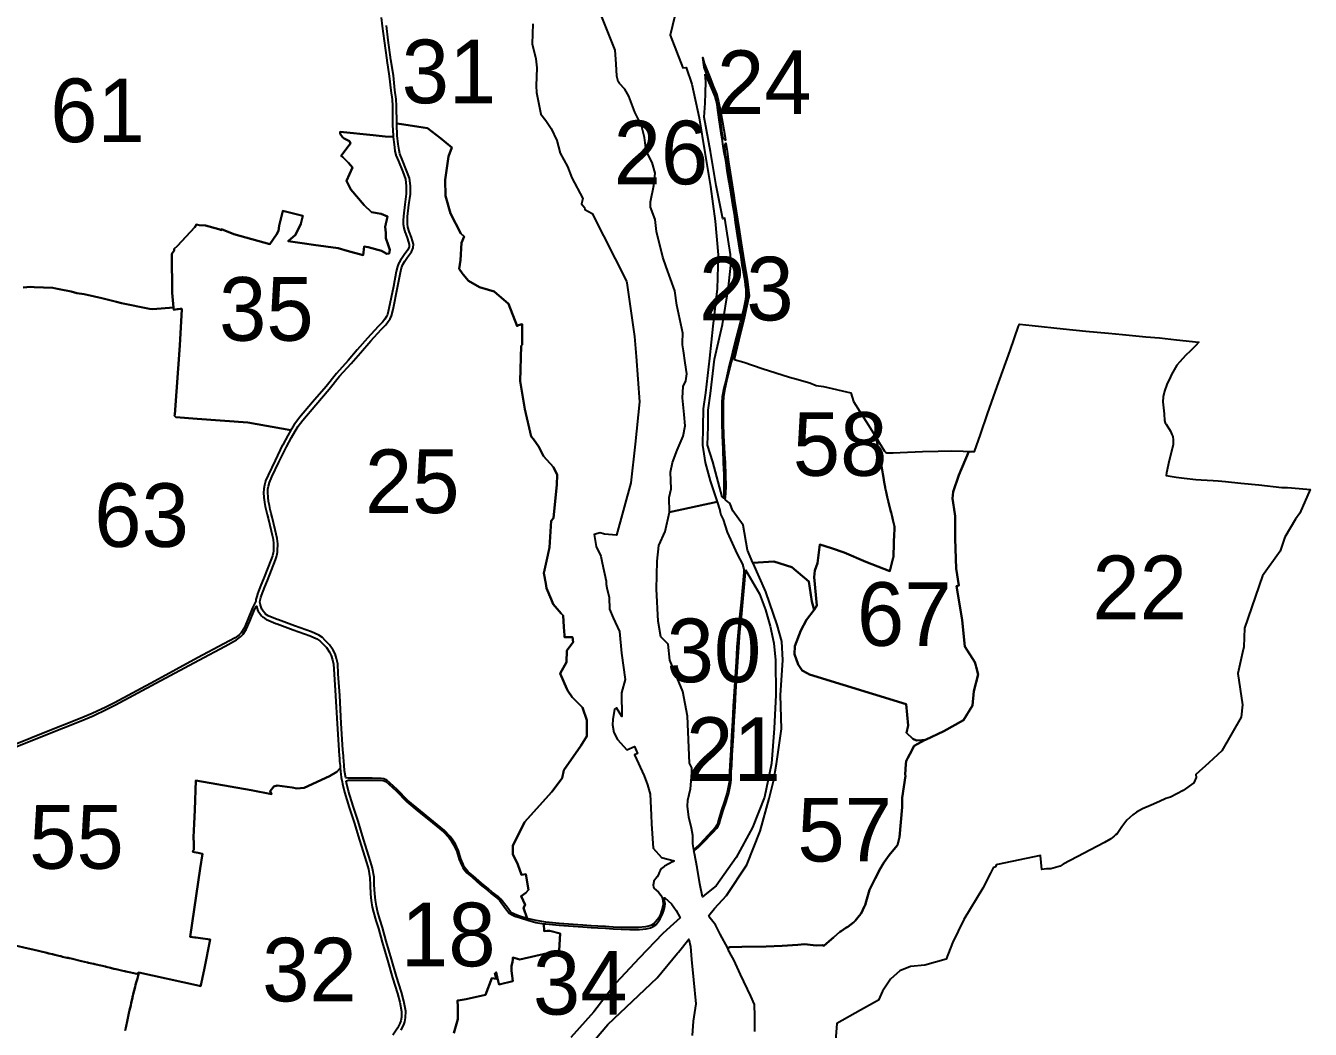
# Model space of a CAD drawing. Header units: millimetres. Extents: x 574087 to 581218, y 394959 to 403740.
# Drawn here: x 577524 to 581218, y 399092 to 401976 of the extents above; entities that cross this region are included whole.
import ezdxf
from ezdxf.enums import TextEntityAlignment as Align

# ---------------------------------------------------------------- set-up
doc = ezdxf.new("R2010")
doc.units = ezdxf.units.MM
doc.layers.add('SECTOR_CADASTRAL', color=7, linetype='Continuous')
doc.layers.add('SECTOR_CADASTRAL TEXT', color=7, linetype='Continuous')

msp = doc.modelspace()

# ---------------------------------------------------------------- linework, layer by layer
at = {"layer": 'SECTOR_CADASTRAL', "color": 174, "linetype": 'Continuous', "lineweight": 25}
for points in [[(578546.3, 401999.9), (578549.5, 401975.2), (578555.1, 401932.7), (578562.4, 401876.8), (578562.4, 401876.6), (578569.7, 401831), (578574.4, 401789.8), (578574.4, 401789.7), (578578, 401764.4), (578578.8, 401746), (578579.5, 401691.9), (578579.5, 401691.7), (578580.8, 401659.7), (578580.8, 401659.6), (578580.9, 401659.3), (578581.1, 401657.1), (578558.1, 401658), (578523.3, 401661.3), (578428.7, 401671.1), (578428.7, 401665.1), (578435, 401655.8), (578439.8, 401651.6), (578455.7, 401644), (578458, 401637.5), (578451, 401628.1), (578431.9, 401602.4), (578436.7, 401598.1), (578452.5, 401582.3), (578463.7, 401568.5), (578446.8, 401530), (578459, 401505.3), (578497.8, 401460.4), (578518.5, 401440.6), (578546.1, 401435.3), (578564.5, 401427.5), (578557.8, 401398.3), (578560, 401380.6), (578560, 401365.8), (578566.4, 401346.8), (578571.5, 401332.1), (578569.5, 401321.6), (578563.1, 401320.9), (578547.4, 401329.2), (578509.6, 401340), (578497.5, 401341.9), (578495, 401316.4), (578448.9, 401329.5), (578422.6, 401337), (578351.5, 401346.2), (578326.4, 401350.1), (578278.7, 401356.8), (578299.9, 401375.6), (578316, 401406.6), (578321.2, 401429.7), (578314, 401431.2), (578263.9, 401444.2), (578252.8, 401401.4), (578250.9, 401386.7), (578245.5, 401375.9), (578226.7, 401348.5), (578122.5, 401376.7), (578087.9, 401391.2), (578087, 401388.6), (578079.4, 401391.5), (578041.7, 401402), (578023.3, 401402.8), (578015.8, 401404.4), (578010.7, 401396.7), (577960.4, 401342.7), (577951.8, 401334.5), (577950.9, 401330.5), (577944.6, 401320.4), (577945.3, 401208.5), (577949.6, 401166.3), (577949.6, 401166.3), (577949.6, 401166.3), (577889.9, 401161.5), (577880.6, 401162.2), (577799.8, 401179.2), (577785.8, 401182.8), (577743, 401193.5), (577722.7, 401198), (577692.6, 401204.4), (577671.8, 401207.8), (577655.6, 401212.4), (577620.7, 401218.5), (577611.3, 401220.6), (577602.9, 401223.1), (577549, 401224.9), (577538.4, 401225.3), (577517.4, 401223.6)], [(579391, 402005), (579377.3, 401949.4), (579413.7, 401854.8), (579423.5, 401856.5), (579440.2, 401808), (579460.6, 401711), (579476.7, 401611.9), (579493.1, 401513.9), (579506.5, 401414.3), (579515.1, 401317.4), (579512.7, 401219.8), (579500.5, 401112.5), (579490.6, 401020.9), (579478.7, 400920.9), (579472.4, 400874.8), (579471, 400822.5), (579470.5, 400770.5), (579478.1, 400720.7), (579492.5, 400668.3), (579509.9, 400616.3), (579512.8, 400607.6), (579375.9, 400578.4), (579374.6, 400620), (579380.3, 400645), (579378.6, 400693.4), (579384, 400720.5), (579398.1, 400755.8), (579414.4, 400796.3), (579420.7, 400826.3), (579417.5, 400858.9), (579412.8, 400906.4), (579414.5, 400939.5), (579422.4, 400955.4), (579425, 400975.3), (579420.5, 401006.8), (579415.5, 401041.5), (579413.3, 401058.7), (579413.4, 401065.7), (579413.6, 401092.4), (579396.8, 401172.6), (579391.2, 401214.2), (579366.4, 401283.3), (579356.2, 401310.5), (579338.1, 401384.4), (579333.9, 401419.4), (579320.9, 401454.4), (579321.1, 401469.7), (579330.5, 401516.7), (579334, 401552.4), (579325.5, 401583.1), (579308.7, 401616.5), (579303.9, 401654.5), (579294.9, 401689.1), (579290, 401699.1), (579276.3, 401727.4), (579258.8, 401773.3), (579247.4, 401793.8), (579231.8, 401810.3), (579228.1, 401815.4), (579223.7, 401831.5), (579222, 401866.7), (579219.1, 401905.9), (579201.8, 401948.6), (579179.4, 402006.5)], [(578982.6, 401981.7), (578980.5, 401924), (578990.8, 401881.3), (578993.8, 401855.2), (578992.3, 401803.1), (578992.7, 401784.1), (578996.6, 401765.3), (579005.3, 401721.5), (579019.9, 401704), (579035.3, 401680.6), (579052, 401645.9), (579061.5, 401610.2), (579082.6, 401571.1), (579095, 401538.5), (579126.7, 401479.9), (579122.4, 401464.7), (579130.8, 401453.9), (579131.9, 401448.3), (579131.9, 401448.3), (579153.6, 401436.7), (579252, 401241.6), (579253.2, 401237.5), (579275.1, 401083.4), (579280.1, 401025.7), (579289.6, 400894.7), (579276.7, 400773.8), (579264.8, 400662.3), (579223.6, 400511.7), (579188.8, 400514.7), (579176.5, 400519.1), (579159.1, 400514.3), (579164.4, 400479.1), (579177.7, 400451.8), (579182.4, 400432.2), (579193.2, 400379.6), (579193.2, 400371.2), (579195.7, 400360.6), (579201.9, 400332.7), (579202.6, 400298.9), (579214, 400274.4), (579232.2, 400235.1), (579238, 400173.1), (579248.5, 400097), (579238, 400058.8), (579238.9, 399990.8), (579223.5, 400015.6), (579217, 400012.2), (579212.8, 399982), (579211.4, 399966.6), (579215.2, 399945.2), (579226.3, 399925.1), (579253.2, 399894.7), (579274.6, 399904.6), (579283.8, 399884.8), (579274.7, 399880.6), (579302.7, 399820.3), (579312.1, 399794.8), (579320, 399767.8), (579323, 399707.1), (579323.6, 399682.7), (579329, 399611.9), (579352.8, 399585.1), (579388.7, 399576.1), (579384.1, 399573.5), (579361.1, 399560.4), (579360.3, 399559.9), (579352.4, 399554.1), (579348.4, 399548.3), (579345.7, 399542), (579343.6, 399536.6), (579339.8, 399529.9), (579336.4, 399525.5), (579330.8, 399517.6), (579329.1, 399511.2), (579328.6, 399506.3), (579329.7, 399500.3), (579331.8, 399496.5), (579336.3, 399492.4), (579344.2, 399485.6), (579350.4, 399477.4), (579355.6, 399467.7), (579356.6, 399460.2), (579357, 399453.5), (579356.7, 399445.9), (579354, 399434.7), (579350.1, 399422.6), (579344.7, 399412.1), (579336.6, 399401.6), (579331.5, 399395.9), (579323.7, 399391), (579318.7, 399388.7), (579306.1, 399386.1), (579286.2, 399384.6), (579261.8, 399384.1), (579236.7, 399384.1), (579213.8, 399385.1), (579191.8, 399387), (579169.4, 399388.5), (579150.6, 399389.4), (579126.4, 399391.3), (579098.8, 399392.8), (579058.7, 399395.6), (579020.3, 399399.3), (578992.6, 399404), (578966.5, 399410.1), (578955.4, 399440.9), (578960.2, 399449.4), (578948.7, 399474.5), (578962.2, 399483.9), (578970.3, 399492.5), (578962.4, 399537.7), (578950.2, 399535.5), (578939.5, 399565), (578925.1, 399595.5), (578925.1, 399619.2), (578958.3, 399687.1), (579037.7, 399774.1), (579066.5, 399814), (579072.1, 399836.4), (579120.5, 399906.2), (579138.1, 399934.2), (579138, 399980.6), (579125.5, 400016.7), (579095.8, 400046.7), (579083.6, 400064.8), (579080.5, 400070.7), (579060.9, 400114.6), (579079.8, 400146.6), (579080.8, 400180), (579098.5, 400204.2), (579096.5, 400218.3), (579073.6, 400219.2), (579073.2, 400225.1), (579073.2, 400225.1), (579072.5, 400235.5), (579071.6, 400248.7), (579071.6, 400248.7), (579069.4, 400280.7), (579064.3, 400286.6), (579041.2, 400313.5), (579035.1, 400328.4), (579022.3, 400359.3), (579019.6, 400372.9), (579013.8, 400402.8), (579022.3, 400437.1), (579030.4, 400476.6), (579035.3, 400553.6), (579042.3, 400560.7), (579050.5, 400647.9), (579051.3, 400656.6), (579052.3, 400685.2), (579041.7, 400707.8), (579013.1, 400739.2), (579000.3, 400765.4), (578984.7, 400787.9), (578977.5, 400795.6), (578959.6, 400874.2), (578946.6, 400954.6), (578948.9, 401056.2), (578952.3, 401058.6), (578951.5, 401118.6), (578951.5, 401118.6), (578941.7, 401115.7), (578937.6, 401112.8), (578913.1, 401176.9), (578871.3, 401212), (578855.3, 401217.1), (578829.4, 401224.5), (578797.6, 401242.8), (578782.2, 401261.3), (578779.8, 401264.6), (578770.8, 401277), (578774.8, 401302.6), (578777.3, 401351.8), (578784.7, 401370.4), (578775.4, 401378.7), (578745.6, 401436.2), (578731.6, 401487.3), (578730.4, 401533), (578739.7, 401600), (578749.7, 401626.4), (578717.3, 401653.2), (578679.6, 401681.5), (578679.4, 401681.5), (578655, 401685.4), (578612.1, 401692.5), (578591.4, 401694.7), (578590.8, 401746.3), (578589.9, 401765.5), (578586.3, 401791.3), (578581.6, 401832.7), (578574.3, 401878.4), (578567, 401934.2), (578561.4, 401976.7)], [(577517.4, 401223.6), (577538.4, 401225.3), (577549, 401224.9), (577602.9, 401223.1), (577611.3, 401220.6), (577620.7, 401218.5), (577655.6, 401212.4), (577671.8, 401207.8), (577692.6, 401204.4), (577722.7, 401198), (577743, 401193.5), (577785.8, 401182.8), (577799.8, 401179.2), (577880.6, 401162.2), (577889.9, 401161.5), (577949.6, 401166.3), (577949.6, 401166.3), (577949.9, 401159.9), (577959.9, 401161.2), (577962.9, 401161.5), (577968.8, 401162.1), (577973, 401162.4), (577973.6, 401161.4), (577968.1, 401057.3), (577953, 400859), (577952.4, 400855.2), (577955.9, 400850.9), (578017.6, 400846.5), (578163.5, 400836.1), (578287, 400813.9), (578278.2, 400798.7), (578278.1, 400798.6), (578271.2, 400785.8), (578263.4, 400771.3), (578263.3, 400771.1), (578241.6, 400726.9), (578241.5, 400726.8), (578221.7, 400684.4), (578221.7, 400684.4), (578214.2, 400667.9), (578214.2, 400667.7), (578214, 400667.4), (578213.9, 400667.1), (578210.9, 400656), (578210.8, 400655.6), (578208.9, 400645.4), (578208.8, 400645.1), (578208.8, 400644.7), (578208.8, 400644.5), (578208.5, 400634.9), (578208.5, 400634.6), (578209.4, 400620.6), (578209.4, 400620.4), (578210.8, 400606.6), (578210.8, 400606.2), (578213.4, 400594.5), (578215.9, 400583.1), (578215.9, 400583), (578218.6, 400571.7), (578221.3, 400560.5), (578221.3, 400560.5), (578230, 400524.1), (578232.8, 400512.2), (578235.6, 400500.5), (578237.3, 400486.9), (578236.9, 400468.1), (578236.5, 400464.6), (578236, 400460.7), (578233.8, 400452.6), (578231.6, 400444.8), (578208.5, 400386.6), (578201, 400368.2), (578190.7, 400343), (578190.6, 400342.8), (578190.6, 400342.6), (578188.6, 400335.9), (578186.3, 400327), (578186.2, 400322.5), (578176.5, 400303.1), (578162.1, 400267.4), (578152.4, 400244.5), (578144.2, 400231.7), (578138.7, 400225.8), (578126.9, 400217), (578094.3, 400199.2), (578018.8, 400159.3), (577895.7, 400092.6), (577779.6, 400030.3), (577754.9, 400017.9), (577716, 399999), (577680.9, 399984.7), (577579.5, 399944.8), (577458.4, 399895.9)], [(579620.7, 399085.5), (579620.5, 399129.2), (579620.4, 399163.5), (579609.3, 399187), (579580, 399249), (579560.1, 399291.1), (579549.3, 399311.8), (579547.4, 399314.8), (579543.3, 399324.5), (579548.9, 399327.8), (579583.9, 399329.2), (579653.1, 399330.2), (579699.7, 399332), (579744.7, 399334.9), (579763.7, 399336.3), (579797.5, 399332.7), (579815.7, 399334), (579819.5, 399331.8), (579841.2, 399350.6), (579847.4, 399356), (579865.6, 399371.8), (579869.1, 399374.1), (579882.8, 399383.2), (579888.3, 399386.7), (579905.9, 399399.6), (579909.5, 399403.9), (579916.8, 399412.6), (579926.2, 399423.7), (579926.8, 399424.9), (579936.7, 399445.3), (579938.3, 399448.5), (579941.2, 399459.2), (579947, 399479), (579951.1, 399492.7), (579951.7, 399494.9), (579959, 399509.5), (579967, 399525.4), (579971.3, 399533.5), (579977.9, 399546.1), (579987.8, 399564.8), (579992.9, 399572.1), (580007, 399591.9), (580030.1, 399619.6), (580031.3, 399621.1), (580036.6, 399643.5), (580044.4, 399730.2), (580044.4, 399756.6), (580053.9, 399819.8), (580053.6, 399823.6), (580055, 399853.3), (580055.8, 399862.6), (580060.5, 399871.5), (580066.3, 399882.5), (580079, 399906.6), (580111, 399923.6), (580111.5, 399923.6), (580164.5, 399948.3), (580220.7, 399980.2), (580246.5, 400022.3), (580250.6, 400063.9), (580263, 400111.3), (580257.3, 400133.2), (580256.8, 400137.2), (580253.9, 400146.8), (580224.8, 400191.9), (580216.8, 400268.1), (580214.9, 400280), (580201.2, 400365.3), (580207.7, 400367.1), (580199.4, 400416.3), (580197.2, 400501.7), (580196.8, 400566.7), (580196.1, 400573), (580188.9, 400617.7), (580191.4, 400636.7), (580207.4, 400684.7), (580236, 400752.6), (580252.2, 400752.3), (580269.5, 400801.4), (580290, 400860.8), (580312.9, 400926), (580355.3, 401042.3), (580379.4, 401112.2), (580381.8, 401118.3), (580418.6, 401114.6), (580507.6, 401105.1), (580572.6, 401098.6), (580637.9, 401092.2), (580677.9, 401088.4), (580745, 401082.4), (580784.6, 401078.9), (580833.7, 401073.4), (580897.2, 401067), (580888, 401055.7), (580873.2, 401041.7), (580859.6, 401028.2), (580843.4, 401010.4), (580834.8, 401000.2), (580818.8, 400973.8), (580816.3, 400967.2), (580805.9, 400944.6), (580799.1, 400925.9), (580794.9, 400909.3), (580794.5, 400895), (580796.1, 400877.5), (580797.8, 400860.9), (580799.3, 400841.4), (580800.8, 400835.2), (580803.4, 400830.8), (580816.1, 400810.7), (580820.4, 400801.7), (580822.4, 400795.9), (580823.4, 400786), (580823.7, 400778.1), (580823.5, 400771.1), (580812.7, 400727), (580804.5, 400691.3), (580803.5, 400683.1), (580832, 400678.3), (580855.7, 400675.3), (580888.8, 400672.1), (580904.4, 400671.1), (580938.9, 400668.9), (580952.7, 400668.3), (580974.7, 400666.2), (581018.5, 400661.2), (581070.1, 400656.5), (581136.3, 400649.4), (581152.4, 400648.6), (581208, 400643.7), (581218.1, 400642.8), (581187.8, 400575.4), (581175.5, 400557.6), (581144.4, 400506), (581142.7, 400500.2), (581131.2, 400465.6), (581080.8, 400395), (581029.2, 400244.8), (581026.9, 400191.3), (581023.2, 400174.6), (581010.1, 400114.6), (581022.8, 400024), (581019.6, 399989), (580963.6, 399891.7), (580926.3, 399857.7), (580889, 399823.7), (580889.5, 399815.3), (580883, 399800.4), (580852.5, 399777.7), (580816, 399758.5), (580802.5, 399755.1), (580784.9, 399746.8), (580760.1, 399736.3), (580735.4, 399725.8), (580727, 399720.7), (580718.7, 399715.7), (580708.1, 399708.3), (580690.5, 399692.7), (580676.5, 399673.8), (580662.8, 399653.9), (580658.3, 399650.2), (580653.9, 399646.4), (580645, 399638.8), (580626.7, 399628.7), (580507.3, 399566.5), (580498.6, 399560.7), (580472.4, 399553.4), (580459.4, 399552.5), (580445.7, 399551), (580441.9, 399590.9), (580318.3, 399565.5), (580314.5, 399564.7), (580312.8, 399558.7), (580305.9, 399555.6), (580298.1, 399540.2), (580276.1, 399497), (580221.8, 399407.1), (580189.7, 399340.6), (580171, 399293.3), (580109.6, 399275.8), (580068.1, 399271.8), (580038, 399259.5), (580010.6, 399235.4), (579988.3, 399201.7), (579976.6, 399175.9), (579925.1, 399147.1), (579856.7, 399108.7), (579852.3, 399046.2)], [(577461, 399889.4), (577582.1, 399938.3), (577683.5, 399978.2), (577718.8, 399992.6), (577758, 400011.6), (577782.8, 400024.1), (577899, 400086.4), (578022.1, 400153.1), (578097.6, 400193), (578130.7, 400211.1), (578143.4, 400220.6), (578149.8, 400227.4), (578158.6, 400241.2), (578168.6, 400264.7), (578182.9, 400300.2), (578187.8, 400307.6), (578189.9, 400301.2), (578189.9, 400301.1), (578192.3, 400294.8), (578192.3, 400294.6), (578192.5, 400294.3), (578192.7, 400293.9), (578192.9, 400293.6), (578197.7, 400286.8), (578197.7, 400286.7), (578202.7, 400279.8), (578203, 400279.5), (578203.2, 400279.3), (578206.1, 400276.4), (578206.3, 400276.2), (578206.6, 400275.9), (578206.8, 400275.8), (578215.4, 400269.8), (578215.7, 400269.6), (578216.1, 400269.4), (578216.4, 400269.3), (578243.5, 400258.4), (578243.6, 400258.3), (578247.6, 400256.9), (578293.2, 400240.1), (578293.2, 400240), (578341.9, 400222.7), (578361.2, 400213.9), (578370, 400208), (578377.6, 400200.6), (578377.6, 400200.6), (578389.1, 400189.4), (578398.1, 400175.6), (578402.9, 400166.3), (578406.8, 400154.1), (578409.7, 400140.9), (578411.3, 400112.2), (578411.3, 400112.2), (578415.6, 400050.6), (578420, 399969.7), (578420, 399969.7), (578424.4, 399893.9), (578424.4, 399893.7), (578426.1, 399876.9), (578426.4, 399873.3), (578426.4, 399873.2), (578427.1, 399861.7), (578427.1, 399861.6), (578428.2, 399850.2), (578428.8, 399841.8), (578419.1, 399831.8), (578397.5, 399819.6), (578325.2, 399785.6), (578304.3, 399784.3), (578290.6, 399786.6), (578247.9, 399792.1), (578238.3, 399789.6), (578227.5, 399776.1), (578231, 399767.6), (578172.5, 399779.4), (578013.2, 399807.3), (578010.4, 399722.2), (578008.9, 399682.1), (578007.4, 399643.9), (578007.6, 399625.6), (578007.9, 399607.3), (578006, 399605.7), (578005.3, 399601.8), (578008.4, 399601.2), (578015, 399599.9), (578020.4, 399598.9), (578028.4, 399597.4), (578032.9, 399596.5), (578026.5, 399554.1), (577997.1, 399357.8), (578010.5, 399356), (578013.7, 399355.6), (578027.1, 399353.7), (578054.6, 399350), (578038.5, 399267.4), (578028.7, 399222.5), (578027.3, 399215.6), (578015.3, 399218.4), (578015.3, 399218.4), (577849.9, 399254.8), (577849.9, 399254.8), (577844, 399251.3), (577821.5, 399256.4), (577817.3, 399257.3), (577812.3, 399258.3), (577809.5, 399258.9), (577803.9, 399260.1), (577792.7, 399262.4), (577784.9, 399264.1), (577784, 399264.3), (577778.2, 399265.8), (577767.9, 399268.4), (577755.5, 399271.6), (577753.5, 399272.1), (577726.6, 399278.4), (577723.7, 399279.1), (577719.9, 399280), (577719.7, 399280), (577709.4, 399282.1), (577704.9, 399283), (577701.9, 399283.7), (577693.3, 399285.7), (577684.5, 399287.7), (577654.8, 399294.8), (577649.2, 399296.1), (577646.1, 399296.8), (577642.9, 399297.6), (577630.5, 399300.5), (577625.9, 399301.6), (577619.3, 399303.1), (577608, 399305.8), (577601.1, 399307.4), (577590.7, 399309.9), (577585.1, 399311.2), (577565.3, 399315.9), (577544.7, 399320.7), (577532, 399323.7), (577489.9, 399333.7)], [(577810.3, 399088.4), (577811.9, 399095.5), (577817.2, 399119.1), (577819.3, 399128.8), (577821.4, 399138.1), (577823.3, 399146.5), (577826.4, 399160.6), (577828, 399167.6), (577831.2, 399182.4), (577831.8, 399184.8), (577832.5, 399187.8), (577833.6, 399192.9), (577833.6, 399192.9), (577836.3, 399203.3), (577839.2, 399214.1), (577840.5, 399219.3), (577842.4, 399226.4), (577845.5, 399238.1), (577847.6, 399245.9), (577848.4, 399249.1), (577849.9, 399254.8), (577849.9, 399254.8), (578015.3, 399218.4), (578015.3, 399218.4), (578027.3, 399215.6), (578028.7, 399222.5), (578038.5, 399267.4), (578054.6, 399350), (578027.1, 399353.7), (578013.7, 399355.6), (578010.5, 399356), (577997.1, 399357.8), (578026.5, 399554.1), (578032.9, 399596.5), (578028.4, 399597.4), (578020.4, 399598.9), (578015, 399599.9), (578008.4, 399601.2), (578005.3, 399601.8), (578006, 399605.7), (578007.9, 399607.3), (578007.6, 399625.6), (578007.4, 399643.9), (578008.9, 399682.1), (578010.4, 399722.2), (578013.2, 399807.3), (578172.5, 399779.4), (578231, 399767.6), (578227.5, 399776.1), (578238.3, 399789.6), (578247.9, 399792.1), (578290.6, 399786.6), (578304.3, 399784.3), (578325.2, 399785.6), (578397.5, 399819.6), (578419.1, 399831.8), (578428.8, 399841.8), (578429.3, 399833.4), (578429.3, 399833.1), (578430.4, 399824.8), (578430.4, 399824.8), (578431.6, 399815.8), (578431.7, 399815.5), (578431.7, 399815.4), (578434.3, 399802.8), (578435.4, 399797.1), (578441, 399773.2), (578454.4, 399729.4), (578468.8, 399686.3), (578484.4, 399635), (578504, 399571), (578509.7, 399551.7), (578514.1, 399527.1), (578514.6, 399506.2), (578516, 399480.3), (578518.1, 399461.7), (578521, 399443.1), (578524.5, 399428.2), (578531.3, 399404.4), (578538.6, 399381.2), (578549.4, 399342), (578565, 399290), (578579.4, 399239.8), (578593.1, 399195), (578600.1, 399169.7), (578605.2, 399142.6), (578604.6, 399126.2), (578602.7, 399116.2), (578600.2, 399108.5), (578593.5, 399095.2), (578580.2, 399074.6)], [(578604, 399089.5), (578611.2, 399103.6), (578611.3, 399104), (578611.5, 399104.3), (578614.2, 399112.9), (578614.3, 399113.2), (578614.4, 399113.5), (578616.4, 399124.5), (578616.5, 399124.8), (578616.5, 399125.2), (578617.2, 399142.8), (578617.2, 399143), (578617.2, 399143.4), (578617.2, 399143.8), (578617.1, 399144.1), (578611.8, 399172.3), (578611.8, 399172.6), (578604.6, 399198.3), (578604.6, 399198.4), (578590.9, 399243.2), (578576.5, 399293.3), (578576.5, 399293.4), (578560.9, 399345.3), (578550.1, 399384.6), (578550.1, 399384.7), (578542.8, 399407.9), (578536.1, 399431.2), (578532.8, 399445.4), (578529.9, 399463.3), (578527.9, 399481.3), (578526.6, 399506.6), (578526.1, 399527.9), (578526.1, 399528.1), (578526.1, 399528.5), (578526, 399528.8), (578521.4, 399554.3), (578521.3, 399554.7), (578515.5, 399574.5), (578515.5, 399574.5), (578495.9, 399638.5), (578480.3, 399689.8), (578480.3, 399690), (578465.9, 399733.1), (578452.6, 399776.3), (578447.2, 399799.7), (578446, 399805.1), (578446, 399805.1), (578447.1, 399806.3), (578451.9, 399808.1), (578473.9, 399808.2), (578521, 399808.2), (578545.8, 399807.6), (578552.5, 399806.5), (578560, 399803.7), (578568.6, 399796.7), (578589.7, 399776.9), (578620.1, 399745.7), (578656.1, 399715.8), (578694, 399685.2), (578725.3, 399659.6), (578741.1, 399642.7), (578746.8, 399635.6), (578755.9, 399621.1), (578763.8, 399603.1), (578770.9, 399579.7), (578777.4, 399564.3), (578781.1, 399556.6), (578784, 399551.7), (578793, 399541.3), (578807.8, 399528.6), (578831.4, 399508.1), (578852.1, 399491.4), (578862.9, 399482.2), (578879.5, 399469.4), (578886.8, 399462.5), (578904.5, 399439.3), (578915, 399426), (578921.2, 399421.5), (578931.2, 399417), (578947.2, 399411.9), (578968.4, 399405.1), (578991.6, 399399), (579014.1, 399395.3), (579015.1, 399374.1), (579023.8, 399375.2), (579031.8, 399374.7), (579060.9, 399367.4), (579060, 399351.1), (579058.2, 399318), (578945.6, 399292.7), (578925.3, 399298), (578924.8, 399293.3), (578924.2, 399284.3), (578921.5, 399274.2), (578921.3, 399270.4), (578921.4, 399259.8), (578923.2, 399245.1), (578925, 399230.4), (578885.9, 399220.2), (578885.2, 399222.8), (578879.9, 399242.2), (578876.9, 399256.3), (578873.2, 399252), (578877.3, 399236.5), (578864.4, 399238.8), (578846.5, 399191.1), (578791, 399178.1), (578768.4, 399174.5), (578766.4, 399174.2), (578767.2, 399155.9), (578767.2, 399120.7), (578755.6, 399080.9)], [(578755.6, 399080.9), (578767.2, 399120.7), (578767.2, 399155.9), (578766.4, 399174.2), (578768.4, 399174.5), (578791, 399178.1), (578846.5, 399191.1), (578864.4, 399238.8), (578877.3, 399236.5), (578873.2, 399252), (578876.9, 399256.3), (578879.9, 399242.2), (578885.2, 399222.8), (578885.9, 399220.2), (578925, 399230.4), (578923.2, 399245.1), (578921.4, 399259.8), (578921.3, 399270.4), (578921.5, 399274.2), (578924.2, 399284.3), (578924.8, 399293.3), (578925.3, 399298), (578945.6, 399292.7), (579058.2, 399318), (579060, 399351.1), (579060.9, 399367.4), (579031.8, 399374.7), (579023.8, 399375.2), (579015.1, 399374.1), (579014.1, 399395.3), (579019.7, 399394.4), (579058.3, 399390.7), (579098.5, 399387.8), (579126.1, 399386.3), (579150.3, 399384.4), (579169.1, 399383.6), (579191.4, 399382), (579213.5, 399380.1), (579236.6, 399379.1), (579261.1, 399378.4), (579289.1, 399378.9), (579308.7, 399380.7), (579320.5, 399383.1), (579328.4, 399386.9), (579336.2, 399392), (579342.7, 399400.2), (579348.9, 399409.4), (579354.8, 399420.7), (579358.9, 399433.3), (579362.1, 399444.9), (579362.7, 399452.9), (579361.6, 399460.7), (579360.4, 399469.2), (579362.6, 399469.3), (579381.6, 399451.9), (579395, 399433.3), (579406, 399412.4), (579387.2, 399395.1), (579356.6, 399367), (579288.8, 399295.8), (579221.2, 399224), (579157.6, 399142.3), (579091.5, 399067.8)], [(577489.9, 399333.7), (577532, 399323.7), (577544.7, 399320.7), (577565.3, 399315.9), (577585.1, 399311.2), (577590.7, 399309.9), (577601.1, 399307.4), (577608, 399305.8), (577619.3, 399303.1), (577625.9, 399301.6), (577630.5, 399300.5), (577642.9, 399297.6), (577646.1, 399296.8), (577649.2, 399296.1), (577654.8, 399294.8), (577684.5, 399287.7), (577693.3, 399285.7), (577701.9, 399283.7), (577704.9, 399283), (577709.4, 399282.1), (577719.7, 399280), (577719.9, 399280), (577723.7, 399279.1), (577726.6, 399278.4), (577753.5, 399272.1), (577755.5, 399271.6), (577767.9, 399268.4), (577778.2, 399265.8), (577784, 399264.3), (577784.9, 399264.1), (577792.7, 399262.4), (577803.9, 399260.1), (577809.5, 399258.9), (577812.3, 399258.3), (577817.3, 399257.3), (577821.5, 399256.4), (577844, 399251.3), (577849.9, 399254.8), (577848.4, 399249.1), (577847.6, 399245.9), (577845.5, 399238.1), (577842.4, 399226.4), (577840.5, 399219.3), (577839.2, 399214.1), (577836.3, 399203.3), (577833.6, 399192.9), (577833.6, 399192.9), (577832.5, 399187.8), (577831.8, 399184.8), (577831.2, 399182.4), (577828, 399167.6), (577826.4, 399160.6), (577823.3, 399146.5), (577821.4, 399138.1), (577819.3, 399128.8), (577817.2, 399119.1), (577811.9, 399095.5), (577810.3, 399088.4)], [(579121.6, 399015.5), (579198.1, 399105.3), (579269.4, 399172.9), (579340.2, 399239.3), (579398.6, 399310.3), (579401.1, 399313.4), (579431.1, 399350.5), (579431.4, 399350.9), (579435.5, 399329.9), (579439.1, 399292), (579444.5, 399233.8), (579450.9, 399164.6), (579443.8, 399115.3), (579441, 399073.8)]]:
    msp.add_lwpolyline(points, dxfattribs=at)
for points in [[(579474.8, 401857.4), (579471.1, 401884.9), (579475.1, 401868.1), (579491.6, 401827.8), (579501.9, 401800.7), (579510.7, 401779.9), (579516.9, 401758), (579522.3, 401730.5), (579527.7, 401699.2), (579535.4, 401654.4), (579536.4, 401647.3), (579536, 401647.4), (579532.5, 401649.9), (579530.3, 401653.1), (579527.3, 401667.7), (579521.8, 401706.1), (579516.6, 401741.3), (579515.1, 401752.7), (579509.8, 401773.6), (579496.3, 401805.6), (579482, 401838.3), (579474.9, 401857.2)], [(579477.7, 401836.5), (579492.6, 401804), (579506, 401772.3), (579511.2, 401751.9), (579512.7, 401740.8), (579517.8, 401705.5), (579523.4, 401667), (579526.5, 401651.6), (579529.3, 401628.7), (579530.7, 401617.2), (579532.3, 401607.7), (579535.3, 401594.4), (579537.2, 401582), (579540.5, 401560.2), (579546.2, 401526.1), (579552, 401492.1), (579556.9, 401461.3), (579559.3, 401446.4), (579562.4, 401427.5), (579564.7, 401410.9), (579570, 401373.6), (579577.2, 401330.8), (579579.3, 401319), (579583.9, 401287.8), (579586.1, 401274.8), (579591.8, 401243), (579593.4, 401230.8), (579594.6, 401217.9), (579595.2, 401201), (579593.8, 401189.5), (579592.2, 401179.9), (579587.9, 401160.4), (579579.2, 401122.8), (579568.1, 401082.5), (579557.6, 401042), (579555.5, 401032.2), (579546.8, 400999.9), (579537.3, 400955.8), (579531.6, 400934.2), (579527.1, 400909.7), (579525.9, 400893.7), (579525.8, 400875), (579526, 400835.6), (579527.1, 400797), (579528.8, 400758.7), (579530.1, 400720.3), (579531.9, 400686), (579531.5, 400649), (579531.6, 400620.7), (579531.2, 400618.3), (579527.1, 400621.8), (579500.2, 400722.6), (579484.5, 400770.3), (579487, 400824), (579487.1, 400871.6), (579493.7, 400919.1), (579505.4, 401017.8), (579528.3, 401117.8), (579544.5, 401216.8), (579552.1, 401287.1), (579551.1, 401318.2), (579534.5, 401422.8), (579528.7, 401421.4), (579509.8, 401516.9), (579493.5, 401615), (579475.3, 401713.5), (579477.7, 401753.7), (579478.9, 401782), (579480.5, 401815.6)], [(578591.4, 401694.7), (578612.1, 401692.5), (578655, 401685.4), (578679.4, 401681.5), (578679.6, 401681.5), (578717.3, 401653.2), (578749.7, 401626.4), (578739.7, 401600), (578730.4, 401533), (578731.6, 401487.3), (578745.6, 401436.2), (578775.4, 401378.7), (578784.7, 401370.4), (578777.3, 401351.8), (578774.8, 401302.6), (578770.8, 401277), (578779.8, 401264.6), (578782.2, 401261.3), (578797.6, 401242.8), (578829.4, 401224.5), (578855.3, 401217.1), (578871.3, 401212), (578913.1, 401176.9), (578937.6, 401112.8), (578941.7, 401115.7), (578951.5, 401118.6), (578951.5, 401118.6), (578952.3, 401058.6), (578948.9, 401056.2), (578946.6, 400954.6), (578959.6, 400874.2), (578977.5, 400795.6), (578984.7, 400787.9), (579000.3, 400765.4), (579013.1, 400739.2), (579041.7, 400707.8), (579052.3, 400685.2), (579051.3, 400656.6), (579050.5, 400647.9), (579042.3, 400560.7), (579035.3, 400553.6), (579030.4, 400476.6), (579022.3, 400437.1), (579013.8, 400402.8), (579019.6, 400372.9), (579022.3, 400359.3), (579035.1, 400328.4), (579041.2, 400313.5), (579064.3, 400286.6), (579069.4, 400280.7), (579071.6, 400248.7), (579071.6, 400248.7), (579072.5, 400235.5), (579073.2, 400225.1), (579073.2, 400225.1), (579073.6, 400219.2), (579096.5, 400218.3), (579098.5, 400204.2), (579080.8, 400180), (579079.8, 400146.6), (579060.9, 400114.6), (579080.5, 400070.7), (579083.6, 400064.8), (579095.8, 400046.7), (579125.5, 400016.7), (579138, 399980.6), (579138.1, 399934.2), (579120.5, 399906.2), (579072.1, 399836.4), (579066.5, 399814), (579037.7, 399774.1), (578958.3, 399687.1), (578925.1, 399619.2), (578925.1, 399595.5), (578939.5, 399565), (578950.2, 399535.5), (578962.4, 399537.7), (578970.3, 399492.5), (578962.2, 399483.9), (578948.7, 399474.5), (578960.2, 399449.4), (578955.4, 399440.9), (578966.5, 399410.1), (578962.2, 399411.1), (578943.9, 399417), (578932.1, 399421.5), (578923.8, 399425.8), (578918.5, 399429.6), (578908.4, 399442.4), (578890.5, 399465.9), (578882.8, 399473.2), (578866, 399486), (578855.2, 399495.2), (578834.6, 399512), (578811, 399532.4), (578796.5, 399544.8), (578788.1, 399554.7), (578785.5, 399558.9), (578782, 399566.4), (578775.6, 399581.4), (578768.5, 399604.8), (578760.3, 399623.4), (578750.9, 399638.5), (578744.9, 399646), (578728.8, 399663.3), (578697.2, 399689.1), (578659.3, 399719.7), (578623.5, 399749.4), (578593.2, 399780.4), (578571.9, 399800.4), (578562.5, 399808.1), (578553.8, 399811.3), (578546.2, 399812.6), (578521.1, 399813.2), (578473.7, 399813.7), (578452.5, 399813.8), (578446.4, 399814.7), (578444.5, 399814.9), (578441.3, 399834.4), (578440.2, 399851.2), (578439.1, 399862.6), (578438.3, 399874), (578438.1, 399877.9), (578436.3, 399894.8), (578431.9, 399970.4), (578427.5, 400051.3), (578423.3, 400113), (578421.6, 400142.5), (578418.4, 400157.1), (578414.1, 400171), (578408.4, 400181.7), (578398.4, 400197), (578385.9, 400209.2), (578377.6, 400217.4), (578367.1, 400224.4), (578346.4, 400233.8), (578297.3, 400251.3), (578251.7, 400268.2), (578247.8, 400269.6), (578221.6, 400280.1), (578214.1, 400285.3), (578212.1, 400287.4), (578207.5, 400293.7), (578203.2, 400299.7), (578201.2, 400305.1), (578199.3, 400311.1), (578199.1, 400311.9), (578198.1, 400319.1), (578198.3, 400325.3), (578200.2, 400332.7), (578202, 400338.8), (578212.1, 400363.7), (578219.7, 400382.1), (578243, 400441), (578245.3, 400449.4), (578247.8, 400458.4), (578248.4, 400463.2), (578248.9, 400467.3), (578249.3, 400487.5), (578247.5, 400502.6), (578244.5, 400515), (578241.7, 400526.9), (578232.9, 400563.3), (578230.3, 400574.5), (578227.6, 400585.7), (578225.1, 400597), (578222.7, 400608.3), (578221.4, 400621.5), (578220.5, 400635), (578220.8, 400643.7), (578222.5, 400653.1), (578225.4, 400663.4), (578232.6, 400679.4), (578252.4, 400721.6), (578274, 400765.7), (578288.6, 400792.8), (578298.9, 400810.4), (578307.7, 400825.3), (578320.9, 400842.4), (578358.2, 400886.8), (578397.4, 400931.7), (578427, 400968.6), (578460.4, 401005.6), (578486.7, 401036.4), (578516.6, 401070.1), (578546.7, 401103.2), (578559.5, 401116.5), (578566.8, 401125.9), (578572.4, 401134), (578576.4, 401142.1), (578580.7, 401160.5), (578593.6, 401224.1), (578601.7, 401267.3), (578605.1, 401280.5), (578608.6, 401289.5), (578614.7, 401299.7), (578622.3, 401310.5), (578633.9, 401326.3), (578638.6, 401337.9), (578639.5, 401348.7), (578634, 401367.8), (578627.4, 401384.4), (578623.4, 401397.1), (578622.1, 401407.2), (578622, 401416), (578622.6, 401427.8), (578626.3, 401460.9), (578630.8, 401492.2), (578630.8, 401515.7), (578628.4, 401538.3), (578619.8, 401560.2), (578607.1, 401591.8), (578600.3, 401608.1), (578598, 401618.2), (578595.5, 401635.8), (578592.8, 401660.4), (578591.5, 401691.8), (578591.5, 401692.1)], [(577949.6, 401166.3), (577945.3, 401208.5), (577944.6, 401320.4), (577950.9, 401330.5), (577951.8, 401334.5), (577960.4, 401342.7), (578010.7, 401396.7), (578015.8, 401404.4), (578023.3, 401402.8), (578041.7, 401402), (578079.4, 401391.5), (578087, 401388.6), (578087.9, 401391.2), (578122.5, 401376.7), (578226.7, 401348.5), (578245.5, 401375.9), (578250.9, 401386.7), (578252.8, 401401.4), (578263.9, 401444.2), (578314, 401431.2), (578321.2, 401429.7), (578316, 401406.6), (578299.9, 401375.6), (578278.7, 401356.8), (578326.4, 401350.1), (578351.5, 401346.2), (578422.6, 401337), (578448.9, 401329.5), (578495, 401316.4), (578497.5, 401341.9), (578509.6, 401340), (578547.4, 401329.2), (578563.1, 401320.9), (578569.5, 401321.6), (578571.5, 401332.1), (578566.4, 401346.8), (578560, 401365.8), (578560, 401380.6), (578557.8, 401398.3), (578564.5, 401427.5), (578546.1, 401435.3), (578518.5, 401440.6), (578497.8, 401460.4), (578459, 401505.3), (578446.8, 401530), (578463.7, 401568.5), (578452.5, 401582.3), (578436.7, 401598.1), (578431.9, 401602.4), (578451, 401628.1), (578458, 401637.5), (578455.7, 401644), (578439.8, 401651.6), (578435, 401655.8), (578428.7, 401665.1), (578428.7, 401671.1), (578523.3, 401661.3), (578558.1, 401658), (578581.1, 401657.1), (578581.2, 401655.8), (578583.6, 401634.4), (578583.6, 401634.3), (578586.1, 401616.3), (578586.2, 401616), (578586.2, 401615.8), (578588.8, 401604.8), (578588.9, 401604.4), (578589.1, 401604), (578596, 401587.3), (578608.7, 401555.8), (578616.7, 401535.4), (578618.8, 401515.1), (578618.8, 401493.1), (578614.4, 401462.5), (578614.4, 401462.5), (578614.4, 401462.4), (578610.7, 401429), (578610.6, 401428.7), (578610, 401416.4), (578609.9, 401416.1), (578610.1, 401406.7), (578610.1, 401406.4), (578610.2, 401406.1), (578611.5, 401395), (578611.6, 401394.6), (578611.7, 401394.3), (578611.7, 401394), (578616, 401380.5), (578616.1, 401380.2), (578622.6, 401363.9), (578627.3, 401347.4), (578626.8, 401340.6), (578623.4, 401332.2), (578612.6, 401317.6), (578612.6, 401317.5), (578604.8, 401306.5), (578604.7, 401306.3), (578604.5, 401306.1), (578598, 401295.2), (578597.9, 401294.8), (578597.7, 401294.5), (578593.8, 401284.5), (578593.7, 401284.3), (578593.6, 401283.9), (578590, 401270.1), (578589.9, 401269.8), (578581.8, 401226.4), (578568.9, 401163.1), (578565, 401146.2), (578562, 401140.1), (578557.1, 401133), (578550.4, 401124.4), (578538, 401111.4), (578537.9, 401111.3), (578507.7, 401078.1), (578507.7, 401078.1), (578477.7, 401044.3), (578477.6, 401044.3), (578451.4, 401013.5), (578417.9, 400976.4), (578417.7, 400976.3), (578388.2, 400939.4), (578349.1, 400894.6), (578349.1, 400894.6), (578311.6, 400850), (578311.5, 400849.9), (578297.9, 400832.3), (578297.7, 400832), (578297.5, 400831.8), (578288.5, 400816.5), (578288.5, 400816.5), (578287, 400813.9), (578163.5, 400836.1), (578017.6, 400846.5), (577955.9, 400850.9), (577952.4, 400855.2), (577953, 400859), (577968.1, 401057.3), (577973.6, 401161.4), (577973, 401162.4), (577968.8, 401162.1), (577962.9, 401161.5), (577959.9, 401161.2), (577949.9, 401159.9), (577949.6, 401166.3)], [(579791.3, 400297.3), (579785.2, 400320.9), (579776, 400379.2), (579727.3, 400419.5), (579675.8, 400436.6), (579615.6, 400432.3), (579600, 400469.1), (579587.7, 400540.3), (579557.5, 400582.2), (579549.1, 400604), (579543, 400608.1), (579537, 400613.3), (579535.7, 400614.4), (579536.6, 400620.4), (579538.1, 400650.1), (579537.1, 400687.4), (579536.3, 400717.8), (579536.2, 400721.1), (579534.7, 400744.3), (579534.3, 400750.8), (579533.8, 400758.9), (579533.5, 400764.5), (579532, 400797.2), (579531, 400835.6), (579530.8, 400875), (579530.9, 400893.5), (579532, 400909.1), (579536, 400933.6), (579540.9, 400955.4), (579550.9, 400998.8), (579559.2, 401030.1), (579562.5, 401040.9), (579573, 401081.2), (579584, 401121.6), (579592.8, 401159.3), (579597.1, 401179), (579598.8, 401188.8), (579600.2, 401200.8), (579599.6, 401218.2), (579598.4, 401231.4), (579596.7, 401243.7), (579591.9, 401274.2), (579589.1, 401292.5), (579585.4, 401316.4), (579582, 401333.9), (579574.9, 401374.4), (579569.9, 401413.3), (579567.4, 401427.9), (579564.1, 401446.5), (579561.3, 401463.1), (579555.9, 401492.8), (579553.3, 401508.2), (579550.1, 401526.7), (579544.4, 401560.8), (579541.2, 401582.1), (579539.3, 401595.2), (579537, 401606.8), (579535.2, 401618.1), (579534.4, 401628.4), (579535.1, 401633.3), (579537.4, 401638.2), (579537.6, 401638.4), (579538.4, 401632.6), (579541.3, 401615.6), (579545.7, 401584.6), (579549.8, 401555), (579555.4, 401518.8), (579560.4, 401487.7), (579562.3, 401473.8), (579575.8, 401390.1), (579581.6, 401351.7), (579590.5, 401297.8), (579598.9, 401247.8), (579602.8, 401215.9), (579604.7, 401200.1), (579602.7, 401192.8), (579590.1, 401135.8), (579574.5, 401072.9), (579561.3, 401017.2), (579589.2, 401008.7), (579642.3, 400990.7), (579720.2, 400966.4), (579745.9, 400959.3), (579761.7, 400954.5), (579779, 400949.6), (579797.1, 400942.1), (579817.9, 400939.2), (579896.5, 400921.4), (579905, 400896.5), (579922.5, 400867.8), (579952.4, 400820.7), (579969.5, 400792.4), (579982.8, 400720.8), (579986.8, 400699.5), (579988.8, 400688.1), (579990.6, 400677.4), (579992.9, 400664.1), (579993.7, 400659), (579995.3, 400649.7), (579995.6, 400647.7), (579998.2, 400636.8), (580001.8, 400622.2), (580005.4, 400607.1), (580011.2, 400582.6), (580012.6, 400577), (580015.4, 400565.3), (580017.7, 400555.8), (580022.3, 400536.6), (580022.1, 400530.6), (580021.4, 400511.3), (580020.8, 400494.5), (580020.2, 400476.9), (580019.7, 400462.5), (580019.3, 400448.8), (580019, 400447.8), (580009.4, 400408.5), (579940, 400435.2), (579878, 400461.9), (579841.7, 400474.6), (579807.7, 400485.2), (579800.7, 400431.9), (579793.9, 400410.6), (579791.1, 400391.2), (579799.4, 400310.1)], [(580111, 399923.6), (580101.3, 399923), (580086, 399922), (580075.1, 399926.2), (580057.4, 399943.9), (580061.4, 399964.7), (580055.7, 400026), (579778.2, 400111), (579771.4, 400115.3), (579757.3, 400123.2), (579745.1, 400140.2), (579735, 400170.3), (579736.3, 400193.3), (579752.9, 400237.8), (579769.4, 400269), (579791.3, 400297.3), (579799.4, 400310.1), (579791.1, 400391.2), (579793.9, 400410.6), (579800.7, 400431.9), (579807.7, 400485.2), (579841.7, 400474.6), (579878, 400461.9), (579940, 400435.2), (580009.4, 400408.5), (580019, 400447.8), (580019.3, 400448.8), (580019.7, 400462.5), (580020.2, 400476.9), (580020.8, 400494.5), (580021.4, 400511.3), (580022.1, 400530.6), (580022.3, 400536.6), (580017.7, 400555.8), (580015.4, 400565.3), (580012.6, 400577), (580011.2, 400582.6), (580005.4, 400607.1), (580001.8, 400622.2), (579998.2, 400636.8), (579995.6, 400647.7), (579995.3, 400649.7), (579993.7, 400659), (579992.9, 400664.1), (579990.6, 400677.4), (579988.8, 400688.1), (579986.8, 400699.5), (579982.8, 400720.8), (579969.5, 400792.4), (579978.1, 400778.2), (579993.8, 400753.1), (579996.9, 400750.4), (580000.8, 400748.8), (580007, 400748.8), (580019.1, 400748.8), (580038.5, 400749.7), (580103.2, 400752.6), (580147.9, 400753.6), (580187.1, 400754.4), (580219.5, 400752.9), (580236, 400752.6), (580207.4, 400684.7), (580191.4, 400636.7), (580188.9, 400617.7), (580196.1, 400573), (580196.8, 400566.7), (580197.2, 400501.7), (580199.4, 400416.3), (580207.7, 400367.1), (580201.2, 400365.3), (580214.9, 400280), (580216.8, 400268.1), (580224.8, 400191.9), (580253.9, 400146.8), (580256.8, 400137.2), (580257.3, 400133.2), (580263, 400111.3), (580250.6, 400063.9), (580246.5, 400022.3), (580220.7, 399980.2), (580164.5, 399948.3), (580111.5, 399923.6)], [(579414, 400062.7), (579376.2, 400153), (579372.1, 400198.7), (579350.7, 400219.4), (579343.2, 400265.2), (579338, 400356.8), (579340.4, 400436.9), (579344.5, 400481.9), (579363.5, 400522.3), (579375.9, 400578.4), (579512.8, 400607.6), (579520.6, 400583.9), (579520.5, 400582.7), (579520.8, 400578.4), (579523.2, 400570.5), (579529.7, 400556.5), (579541.5, 400521), (579570.1, 400457.6), (579586.2, 400427), (579586.9, 400424.2), (579588.7, 400417.9), (579589, 400412.9), (579589, 400404.6), (579585.2, 400361.9), (579581.7, 400319.6), (579577.3, 400276.5), (579573.1, 400233.3), (579569.5, 400190.5), (579566.9, 400147.9), (579564.3, 400105.2), (579561.5, 400062.6), (579559.1, 400020.2), (579556.7, 399977.9), (579554.3, 399935.6), (579552, 399893.5), (579550.7, 399880.8), (579549.4, 399848.8), (579548.2, 399833.1), (579547.7, 399808.8), (579547.2, 399801.3), (579545.3, 399791.4), (579541.4, 399772.2), (579533.7, 399747.4), (579524.9, 399722.3), (579516.8, 399693.1), (579513.5, 399682.7), (579511.6, 399678.5), (579507.6, 399673.1), (579497.7, 399661.3), (579463, 399624.3), (579450.6, 399612.5), (579446.5, 399609.1), (579445.2, 399608), (579442.4, 399624.6), (579442.9, 399649.2), (579438.8, 399669.5), (579431, 399701.8), (579426.9, 399733.2), (579428, 399750), (579435.9, 399783.2), (579439.7, 399828.1), (579440.2, 399843), (579432.9, 399856.5), (579427.4, 399991.4)], [(579791.3, 400297.3), (579769.4, 400269), (579752.9, 400237.8), (579736.3, 400193.3), (579735, 400170.3), (579745.1, 400140.2), (579757.3, 400123.2), (579771.4, 400115.3), (579778.2, 400111), (580055.7, 400026), (580061.4, 399964.7), (580057.4, 399943.9), (580075.1, 399926.2), (580086, 399922), (580101.3, 399923), (580111, 399923.6), (580079, 399906.6), (580066.3, 399882.5), (580060.5, 399871.5), (580055.8, 399862.6), (580055, 399853.3), (580053.6, 399823.6), (580053.9, 399819.8), (580044.4, 399756.6), (580044.4, 399730.2), (580036.6, 399643.5), (580031.3, 399621.1), (580030.1, 399619.6), (580007, 399591.9), (579992.9, 399572.1), (579987.8, 399564.8), (579977.9, 399546.1), (579971.3, 399533.5), (579967, 399525.4), (579959, 399509.5), (579951.7, 399494.9), (579951.1, 399492.7), (579947, 399479), (579941.2, 399459.2), (579938.3, 399448.5), (579936.7, 399445.3), (579926.8, 399424.9), (579926.2, 399423.7), (579916.8, 399412.6), (579909.5, 399403.9), (579905.9, 399399.6), (579888.3, 399386.7), (579882.8, 399383.2), (579869.1, 399374.1), (579865.6, 399371.8), (579847.4, 399356), (579841.2, 399350.6), (579819.5, 399331.8), (579815.7, 399334), (579797.5, 399332.7), (579763.7, 399336.3), (579744.7, 399334.9), (579699.7, 399332), (579653.1, 399330.2), (579583.9, 399329.2), (579548.9, 399327.8), (579543.3, 399324.5), (579520.9, 399365.5), (579507.6, 399391.8), (579492.2, 399411.4), (579488.3, 399418.5), (579505.4, 399438.7), (579539.1, 399476), (579598.2, 399564.6), (579636.1, 399661.2), (579662.3, 399754.8), (579674.4, 399805), (579683, 399854.4), (579697.7, 399955.1), (579695, 400052), (579701.8, 400153), (579698.5, 400206), (579685.5, 400254.3), (579653, 400349.4), (579616.2, 400431), (579615.6, 400432.3), (579675.8, 400436.6), (579727.3, 400419.5), (579776, 400379.2), (579785.2, 400320.9)], [(579594, 400412.7), (579633.9, 400343.3), (579651.5, 400297.3), (579664.9, 400250), (579676, 400201.2), (579680.8, 400152.8), (579681.1, 400052.8), (579676.7, 399955.9), (579669.1, 399855.9), (579648.9, 399758.9), (579614.3, 399671.3), (579567.5, 399585.2), (579509.4, 399504.3), (579482, 399482.4), (579470.8, 399472.1), (579463.2, 399509.7), (579454.8, 399556.3), (579447, 399597.3), (579445.7, 399604.6), (579446.1, 399604.8), (579448, 399606.3), (579458.2, 399614.1), (579471.6, 399627.3), (579501.4, 399658), (579511.5, 399670), (579515.9, 399675.9), (579518.2, 399680.9), (579521.6, 399691.7), (579529.7, 399720.8), (579538.4, 399745.8), (579546.2, 399771), (579550.2, 399790.4), (579552.1, 399800.7), (579552.7, 399808.6), (579553.2, 399832.8), (579554.4, 399848.5), (579555.7, 399880.5), (579557, 399893.1), (579559.2, 399935.3), (579561.7, 399977.6), (579564.1, 400019.9), (579566.4, 400062.3), (579569.2, 400104.9), (579571.9, 400147.6), (579574.5, 400190.1), (579578.1, 400232.9), (579582.2, 400276), (579586.7, 400319.2), (579590.2, 400361.5), (579594, 400404.3)]]:
    msp.add_lwpolyline(points, close=True, dxfattribs=at)

# ---------------------------------------------------------------- texts
at = {"layer": 'SECTOR_CADASTRAL TEXT', "lineweight": -2}
for s, p in [('31', (578741.6, 401698.4)), ('24', (579648.2, 401667.4)), ('61', (577731, 401586.6)), ('26', (579350.9, 401465.5)), ('23', (579596.5, 401074.3)), ('35', (578216.4, 401015.9)), ('58', (579866.1, 400627.7)), ('25', (578635.9, 400520.6)), ('63', (577857.6, 400423.3)), ('22', (580727.6, 400215.6)), ('67', (580050.5, 400138.9)), ('30', (579503.4, 400034.4)), ('21', (579559.2, 399750.7)), ('55', (577670.4, 399498.3)), ('57', (579879.3, 399519.2)), ('18', (578739.6, 399217.9)), ('32', (578340.3, 399117.1)), ('34', (579118.9, 399079.1))]:
    msp.add_text(s, height=182.88, dxfattribs=at).set_placement(p, align=Align.BOTTOM_CENTER)

doc.saveas('drawing.dxf')
